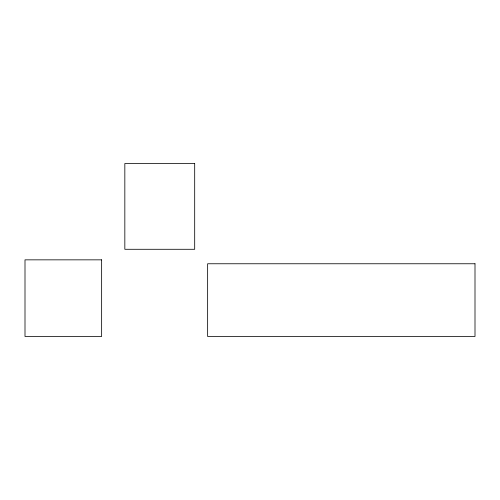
<?xml version="1.0" encoding="UTF-8"?>
<svg xmlns="http://www.w3.org/2000/svg" width="500" height="500" viewBox="0 0 500 500"><rect width="100%" height="100%" fill="white"/><g stroke="black" fill="none" stroke-linecap="round" stroke-linejoin="round"><path stroke-width="0.75" d="M194.688 163.531L124.831 163.531L124.831 249.288L194.688 249.288L194.688 163.531M101.638 259.844L25 259.844L25 336.469L101.638 336.469L101.638 259.844M475 263.762L207.638 263.762L207.638 336.469L475 336.469L475 263.762"/></g></svg>
